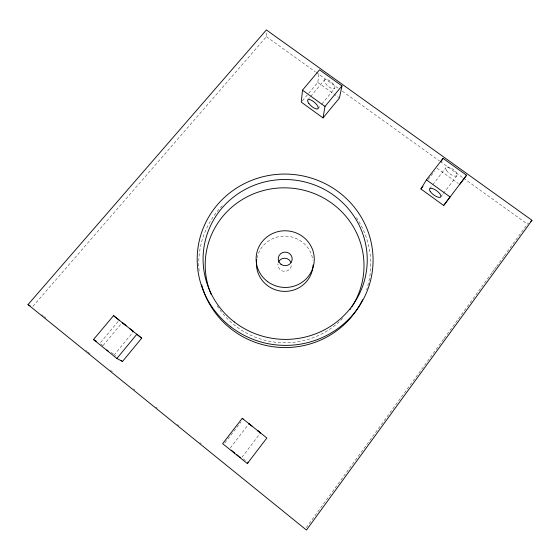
<?xml version="1.0" encoding="UTF-8"?>
<svg xmlns="http://www.w3.org/2000/svg" width="560" height="560" viewBox="0 0 560 560"><rect width="100%" height="100%" fill="white"/><g stroke="black" fill="none" stroke-linecap="round" stroke-linejoin="round"><path stroke-width="0.42" stroke-dasharray="2.8 2.1" d="M302.407 100.821L317.793 82.397L319.074 73.178M306.243 527.639L443.583 339.157M444.101 338.45L491.939 272.797M492.457 272.09L493.997 269.976M494.508 269.269L496.055 267.148M496.566 266.441L501.711 259.385M502.229 258.678L503.769 256.564M504.287 255.857L527.429 224.084L528.738 222.999M241.92 457.338L260.547 432.95M440.762 196.91L442.862 194.159M443.387 193.473L457.016 175.616M230.321 447.965L248.969 423.717M429.632 188.839L432.264 185.423M432.789 184.737L445.928 167.65M224.889 442.862L241.108 421.848M428.155 179.564L434.364 171.514M113.932 355.208L133.483 331.583M317.94 108.696L321.272 104.664M321.832 103.992L334.614 88.543A6.664 2.639 41.1 0 0 328.825 80.276A6.664 2.639 41.1 0 0 325.528 83.461A6.664 2.639 41.1 0 0 334.614 88.543M118.104 321.538L99.939 343.294L103.257 345.968M103.075 345.548L121.66 323.246M307.881 99.813L310.121 97.125M310.681 96.453L324.66 79.674M32.893 306.369L266.42 36.687L266.399 32.473M266.42 36.687L315.357 71.827M316.071 72.338L338.058 88.123M342.314 91.175L439.481 160.944M440.188 161.448L462.889 177.744M463.596 178.255L527.429 224.084M317.793 82.397L338.744 97.482M436.954 168.161L458.22 183.463M111.223 352.387L115.871 356.132M243.362 458.843L248.108 462.665M41.818 314.72L43.176 315.819M43.855 316.372L45.885 318.017M85.918 350.42L87.269 351.519M87.948 352.065L90.664 354.263M110.341 370.188L112.371 371.833M133.406 388.857L134.764 389.956M155.792 406.98L157.15 408.079M177.506 424.557L178.864 425.656M199.892 442.68L201.25 443.779M342.692 318.374A79.415 77.448 5.4 0 1 217.126 305.823M356.314 217.546A86.009 83.839 5.4 0 1 366.625 289.73M199.129 270.998A86.009 83.839 5.4 0 1 223.433 204.631M256.977 258.076A28.357 27.65 5.4 0 1 285.705 236.11A28.357 27.65 5.4 0 1 312.844 260.169M291.347 265.678A6.755 6.594 5.4 0 1 283.738 271.299A6.755 6.594 5.4 0 1 277.963 263.837M446.439 170.373A6.825 2.765 36 0 0 456.414 176.064A6.825 2.765 36 0 0 451.612 168.406A6.825 2.765 36 0 0 446.439 170.373"/><path stroke-width="0.84" d="M302.484 90.174L301.308 102.144L323.036 117.915L339.444 97.979L341.964 85.904L319.543 69.825L302.484 90.174L324.989 106.456L323.036 117.915M466.571 175.238L443.667 205.492L420.903 188.958L426.44 179.851L443.037 158.368L466.571 175.238L459.641 184.485M440.867 161.868L443.037 158.368M532 220.283L306.46 530.061L28 304.598L266.392 29.939L532 220.283L530.698 221.368M443.667 205.492L450.065 196.945L426.44 179.851M247.317 463.561L266.861 438.004L242.228 418.313L222.642 443.674L247.317 463.561L248.108 462.665M420.903 188.958L422.975 186.277M116.893 358.449L122.507 361.48L141.701 338.163L136.864 334.264L116.893 358.449L93.485 339.577L113.533 315.651L141.701 338.163M324.989 106.456L341.964 85.904M28 304.598L30.156 305.816M93.485 339.577L96.355 341.229M239.512 456.757L240.499 457.471M236.81 454.678L238.259 455.798M250.551 424.97L248.969 423.717L251.986 426.132M125.188 324.961L122.206 322.588L126.21 325.794M131.663 330.141L133.483 331.583L129.521 328.419M257.733 430.71L260.547 432.95L257.565 430.563M106.778 349.895L108.262 351.078M113.533 315.651L119.21 320.222M121.184 360.409L122.507 361.48M233.779 452.228L234.78 453.047M233.317 451.85L231.245 450.093M242.228 418.313L243.201 419.132M211.148 294.378A79.415 77.448 5.4 0 1 291.452 188.153A79.415 77.448 5.4 0 1 351.778 306.901M350.826 308.336A79.415 77.448 5.4 0 1 349.846 309.75M362.579 299.733A86.009 83.839 5.4 0 1 278.754 347.326A86.009 83.839 5.4 0 1 202.594 288.064M202.349 287.273A86.009 83.839 5.4 0 1 201.656 284.865M313.075 264.985A28.357 27.65 5.4 0 1 282.142 291.263A28.357 27.65 5.4 0 1 256.69 259.651M278.425 262.185A6.755 6.594 5.4 0 1 290.899 262.297M308.875 103.467A6.713 2.436 40.9 0 0 317.94 108.696A6.713 2.436 40.9 0 0 311.955 100.555A6.713 2.436 40.9 0 0 308.875 103.467M430.234 191.464A6.874 2.555 36.2 0 0 440.188 197.309A6.874 2.555 36.2 0 0 435.204 189.798A6.874 2.555 36.2 0 0 430.234 191.464M230.783 326.816A87.969 85.645 5.4 0 0 372.183 272.328A87.969 85.645 5.4 0 0 252.42 180.054A87.969 85.645 5.4 0 0 230.783 326.816M234.325 321.972A82.103 79.926 5.4 0 0 366.387 271.341A82.103 79.926 5.4 0 0 254.758 185.045A82.103 79.926 5.4 0 0 234.325 321.972M267.568 281.582A29.099 28.336 5.4 0 0 314.048 262.843A29.099 28.336 5.4 0 0 273.945 232.925A29.099 28.336 5.4 0 0 267.568 281.582M280.945 264.257A6.986 6.797 5.4 0 0 292.131 259.833A6.986 6.797 5.4 0 0 282.555 252.588A6.986 6.797 5.4 0 0 280.945 264.257"/></g></svg>
